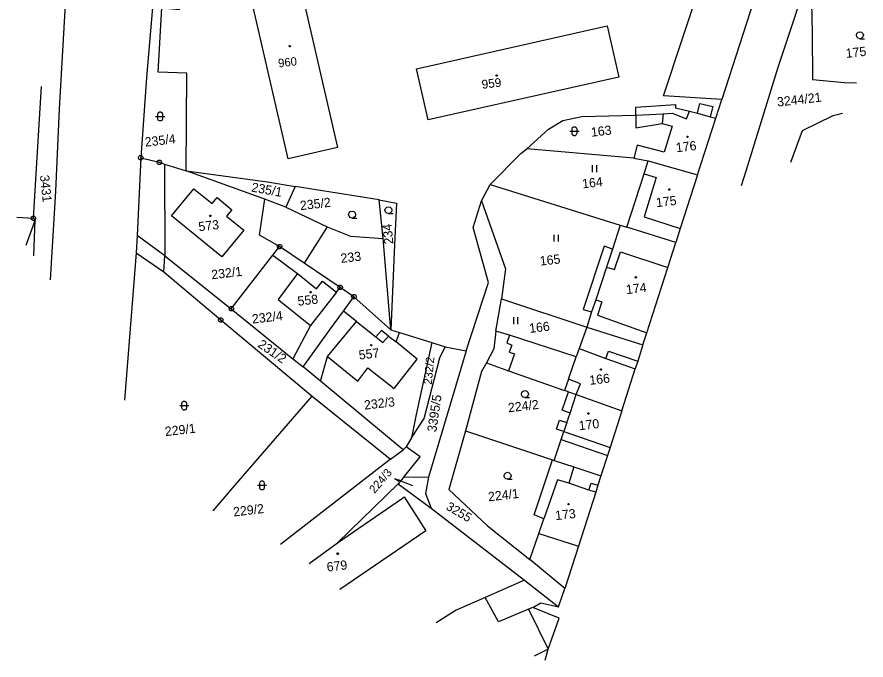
# Model space of a CAD drawing. Extents: x -563764 to -561589, y -1056950 to -1055205.
# Drawn here: x -562848.4 to -562663.9, y -1056734 to -1056594.1 of the extents above; entities that cross this region are included whole.
import ezdxf

# ---------------------------------------------------------------- set-up
doc = ezdxf.new("R2010")
doc.units = 0
doc.layers.add('katastr', color=7, linetype='Continuous')

msp = doc.modelspace()

# ---------------------------------------------------------------- linework, layer by layer
at = {"layer": 'katastr'}
for p, q in [((-562707.97, -1056615.18), (-562708.19, -1056617.29)), ((-562707.97, -1056615.18), (-562707.97, -1056615.18)), ((-562714.35, -1056624.83), (-562737.57, -1056622.78)), ((-562781.02, -1056639.74), (-562785.97, -1056647.7)), ((-562779.01, -1056653.98), (-562784.61, -1056661.24)), ((-562801.84, -1056657.6), (-562788.46, -1056668.48)), ((-562728.57, -1056672.91), (-562726.86, -1056668.05)), ((-562728.54, -1056675.68), (-562726.84, -1056676.28)), ((-562730.1, -1056686.03), (-562720.06, -1056689.52)), ((-562727.38, -1056692.02), (-562728.49, -1056695.58)), ((-562764.42, -1056694.33), (-562765.57, -1056695.66)), ((-562762.39, -1056696.15), (-562763.47, -1056695.72)), ((-562734.98, -1056706.49), (-562726.39, -1056709.29))]:
    msp.add_line(p, q, dxfattribs=at)
for points in [[(-562821.64, -1056480.84), (-562821.97, -1056485.19), (-562827.2, -1056509.63), (-562832.17, -1056533.12), (-562835.37, -1056548.43), (-562836.5, -1056571.01), (-562838, -1056591.43), (-562839.29, -1056614.12), (-562840.1, -1056632.04), (-562841.2, -1056651.28)], [(-562696.5, -1056616.11), (-562695.19, -1056612.06), (-562707.91, -1056611.3), (-562699.44, -1056585.57), (-562693.63, -1056568.2), (-562680.17, -1056560.28), (-562676.65, -1056562.07), (-562670.66, -1056555.55), (-562670.88, -1056552.36)], [(-562676.65, -1056562.07), (-562682.5, -1056573.94), (-562683.68, -1056576.29), (-562695.19, -1056612.06)], [(-562817.43, -1056568.24), (-562817.6, -1056572.51), (-562818.35, -1056584.38), (-562820.3, -1056607.3), (-562821.55, -1056624.75), (-562822.3, -1056641.64), (-562822.52, -1056645.44), (-562816.52, -1056649.58), (-562816.33, -1056646.08), (-562801.84, -1056657.6), (-562792.8, -1056645.94), (-562791.35, -1056644.07), (-562795.71, -1056641.61), (-562794.55, -1056633.72), (-562811.66, -1056627.59), (-562811.54, -1056606.31), (-562817.77, -1056606.15), (-562816.98, -1056592.16), (-562813.09, -1056592.47), (-562814.31, -1056584.57), (-562816.82, -1056584.45)], [(-562675.14, -1056581.27), (-562683.02, -1056605.14), (-562690, -1056627.69), (-562691.03, -1056630.89)], [(-562675.14, -1056581.27), (-562675.81, -1056587.66), (-562675.57, -1056597.57), (-562675.49, -1056607.69), (-562668.51, -1056608.35), (-562665.93, -1056608.42)], [(-562665.19, -1056598.84), (-562665.56, -1056598.74), (-562665.84, -1056598.46), (-562665.94, -1056598.09), (-562665.84, -1056597.71), (-562665.56, -1056597.44), (-562665.19, -1056597.34), (-562664.81, -1056597.44), (-562664.54, -1056597.72), (-562664.43, -1056598.09), (-562664.54, -1056598.47), (-562664.81, -1056598.74), (-562665.19, -1056598.84), (-562664.18, -1056598.84)], [(-562844.85, -1056637.92), (-562844.03, -1056624.7), (-562843.1, -1056609.23)], [(-562713.88, -1056615.5), (-562713.9, -1056613.77), (-562705.27, -1056613.19), (-562705.31, -1056613.91), (-562702.23, -1056614.58)], [(-562700.52, -1056615.06), (-562699.97, -1056612.92), (-562697.19, -1056613.62), (-562697.71, -1056615.81)], [(-562767.14, -1056662.15), (-562765.27, -1056662.78), (-562758.28, -1056664.91), (-562755.36, -1056665.9), (-562750.82, -1056666.78), (-562745.94, -1056651.88), (-562749.26, -1056639.93), (-562747.49, -1056634.14), (-562745.58, -1056630.53), (-562738.92, -1056623.83), (-562737.57, -1056622.78), (-562732.89, -1056618.54), (-562729.8, -1056616.64), (-562725.61, -1056615.74), (-562713.88, -1056615.5), (-562707.97, -1056615.18), (-562706, -1056615.06), (-562702.91, -1056616.24), (-562702.23, -1056614.58)], [(-562702.23, -1056614.58), (-562700.52, -1056615.06), (-562697.71, -1056615.81), (-562696.5, -1056616.11)], [(-562680.21, -1056625.69), (-562677.67, -1056618.85), (-562671.03, -1056615.55), (-562668.94, -1056615.04)], [(-562818.31, -1056615.76), (-562816.31, -1056615.76)], [(-562713.88, -1056615.5), (-562713.87, -1056618.26), (-562708.19, -1056617.29), (-562706.02, -1056617.9), (-562707.72, -1056623.53), (-562713.59, -1056622.02), (-562714.35, -1056624.83), (-562711.2, -1056625.45), (-562700.47, -1056628.45), (-562696.5, -1056616.11)], [(-562728.26, -1056618.97), (-562726.25, -1056618.97)], [(-562816.34, -1056626.11), (-562816.33, -1056646.08), (-562822.3, -1056641.64)], [(-562821.66, -1056624.75), (-562821.42, -1056624.75)], [(-562821.55, -1056624.75), (-562817.49, -1056625.74), (-562816.34, -1056626.11), (-562811.66, -1056627.59), (-562794, -1056630.01), (-562787.98, -1056631.01), (-562789.97, -1056635.5), (-562794.55, -1056633.72)], [(-562817.61, -1056625.74), (-562817.37, -1056625.74)], [(-562723.37, -1056626.37), (-562723.37, -1056627.87)], [(-562722.37, -1056627.87), (-562722.37, -1056626.37)], [(-562700.47, -1056628.45), (-562704.24, -1056640.16), (-562705.22, -1056643.21), (-562715.86, -1056639.86), (-562712.1, -1056628.24), (-562711.2, -1056625.45)], [(-562712.1, -1056628.24), (-562709.49, -1056629.06), (-562712.12, -1056637.63), (-562704.24, -1056640.16)], [(-562789.97, -1056635.5), (-562781.02, -1056639.74), (-562775.95, -1056641.79), (-562768.83, -1056642.32), (-562769.67, -1056633.91), (-562787.98, -1056631.01)], [(-562745.58, -1056630.53), (-562717.29, -1056639.41), (-562715.86, -1056639.86)], [(-562769.67, -1056633.91), (-562765.94, -1056634.66), (-562766.34, -1056643.67), (-562767.14, -1056662.15), (-562768.83, -1056642.32)], [(-562767.69, -1056636.9), (-562768.07, -1056636.8), (-562768.34, -1056636.52), (-562768.44, -1056636.15), (-562768.34, -1056635.77), (-562768.07, -1056635.5), (-562767.69, -1056635.4), (-562767.31, -1056635.5), (-562767.04, -1056635.77), (-562766.94, -1056636.15), (-562767.04, -1056636.53), (-562767.32, -1056636.8), (-562767.69, -1056636.9), (-562766.69, -1056636.9)], [(-562747.49, -1056634.14), (-562742.26, -1056648.92), (-562743.11, -1056655.42), (-562724.58, -1056661.57), (-562726.22, -1056666.24), (-562726.86, -1056668.05), (-562741.37, -1056663.38), (-562744.32, -1056662.49), (-562743.11, -1056655.42)], [(-562775.59, -1056637.87), (-562775.97, -1056637.77), (-562776.24, -1056637.49), (-562776.34, -1056637.12), (-562776.24, -1056636.74), (-562775.97, -1056636.47), (-562775.59, -1056636.37), (-562775.21, -1056636.47), (-562774.94, -1056636.75), (-562774.84, -1056637.12), (-562774.94, -1056637.5), (-562775.21, -1056637.77), (-562775.59, -1056637.87), (-562774.59, -1056637.87)], [(-562848.44, -1056637.7), (-562844.85, -1056637.92), (-562844.51, -1056638.26)], [(-562844.8, -1056646.07), (-562844.51, -1056638.26), (-562846.5, -1056643.87)], [(-562844.97, -1056637.92), (-562844.73, -1056637.92)], [(-562717.29, -1056639.41), (-562719.01, -1056644.64), (-562720.82, -1056644), (-562725.38, -1056657.75), (-562723.51, -1056658.29), (-562724.58, -1056661.57), (-562712.35, -1056665.45), (-562711.51, -1056662.82), (-562706.97, -1056648.65), (-562705.22, -1056643.21)], [(-562731.72, -1056641.48), (-562731.72, -1056642.98)], [(-562730.72, -1056642.98), (-562730.72, -1056641.48)], [(-562791.47, -1056644.07), (-562791.23, -1056644.07)], [(-562767.14, -1056662.15), (-562775.19, -1056654.97), (-562778.19, -1056652.95), (-562785.97, -1056647.7), (-562791.35, -1056644.07)], [(-562719.01, -1056644.64), (-562720.25, -1056648.52), (-562722.62, -1056655.63), (-562723.51, -1056658.29)], [(-562822.52, -1056645.44), (-562825.04, -1056677.47)], [(-562792.8, -1056645.94), (-562787.48, -1056649.96), (-562790.2, -1056653.63), (-562791.69, -1056655.58), (-562784.61, -1056661.24), (-562788.46, -1056668.48), (-562786.25, -1056670.27), (-562780.48, -1056662.29), (-562777.47, -1056658.12), (-562775.19, -1056654.97)], [(-562720.25, -1056648.52), (-562718.54, -1056649.09), (-562717.2, -1056645.19), (-562706.97, -1056648.65)], [(-562816.52, -1056649.58), (-562804.13, -1056660.02), (-562784.3, -1056676.65), (-562767.22, -1056690.36), (-562764.47, -1056688.28), (-562782.47, -1056673.37), (-562786.25, -1056670.27)], [(-562787.48, -1056649.96), (-562783.32, -1056653.24), (-562782.02, -1056651.6), (-562779.01, -1056653.98), (-562778.19, -1056652.95)], [(-562778.31, -1056652.95), (-562778.07, -1056652.95)], [(-562775.31, -1056654.97), (-562775.07, -1056654.97)], [(-562722.62, -1056655.63), (-562721.32, -1056656.06), (-562722.26, -1056658.97), (-562711.51, -1056662.82)], [(-562801.95, -1056657.6), (-562801.71, -1056657.6)], [(-562780.92, -1056667.97), (-562774.64, -1056660.37), (-562777.47, -1056658.12)], [(-562740.52, -1056659.44), (-562740.52, -1056660.94)], [(-562739.52, -1056660.94), (-562739.52, -1056659.44)], [(-562804.25, -1056660.02), (-562804.01, -1056660.02)], [(-562774.64, -1056660.37), (-562770.42, -1056663.7), (-562768.93, -1056664.92), (-562767.65, -1056663.6), (-562766.03, -1056664.77)], [(-562782.47, -1056673.37), (-562780.92, -1056667.97), (-562774.34, -1056673.34), (-562772.15, -1056670.45), (-562766.42, -1056674.93), (-562761.47, -1056668.56), (-562766.03, -1056664.77), (-562765.27, -1056662.78)], [(-562767.65, -1056663.6), (-562769.2, -1056662.32), (-562770.42, -1056663.7)], [(-562744.32, -1056662.49), (-562744.77, -1056666.32), (-562746.37, -1056669.37), (-562741.56, -1056671.08), (-562729.43, -1056675.36)], [(-562741.37, -1056663.38), (-562741.92, -1056665.04), (-562740.87, -1056665.49), (-562741.44, -1056667.06), (-562740.27, -1056667.43), (-562741.56, -1056671.08)], [(-562758.28, -1056664.91), (-562761.65, -1056680.64), (-562762.67, -1056685.7), (-562763.82, -1056687.65), (-562764.47, -1056688.28)], [(-562750.82, -1056666.78), (-562758.97, -1056694.25), (-562764.42, -1056694.33), (-562760.76, -1056689.85), (-562763.82, -1056687.65)], [(-562762.67, -1056685.7), (-562759.9, -1056681.45), (-562756.53, -1056668.27), (-562755.36, -1056665.9)], [(-562726.22, -1056666.24), (-562720.39, -1056668.42), (-562714.03, -1056670.69)], [(-562720.39, -1056668.42), (-562719.82, -1056666.85), (-562713.5, -1056669.03)], [(-562712.35, -1056665.45), (-562713.5, -1056669.03), (-562714.03, -1056670.69)], [(-562746.37, -1056669.37), (-562747.43, -1056671.27), (-562750.95, -1056684.17), (-562732.05, -1056690.46), (-562731.63, -1056690.6), (-562730.1, -1056686.03), (-562729.54, -1056684.34), (-562731.14, -1056683.8), (-562730.5, -1056681.85), (-562728.88, -1056682.38), (-562728.18, -1056680.29), (-562729.92, -1056679.64), (-562728.54, -1056675.68), (-562729.43, -1056675.36)], [(-562726.84, -1056676.28), (-562716.94, -1056679.78), (-562714.03, -1056670.69)], [(-562728.18, -1056680.29), (-562726.84, -1056676.28), (-562725.93, -1056673.9), (-562728.57, -1056672.91), (-562729.43, -1056675.36)], [(-562738, -1056676.91), (-562738.38, -1056676.81), (-562738.65, -1056676.53), (-562738.75, -1056676.16), (-562738.65, -1056675.78), (-562738.38, -1056675.51), (-562738, -1056675.41), (-562737.63, -1056675.51), (-562737.35, -1056675.78), (-562737.25, -1056676.16), (-562737.35, -1056676.53), (-562737.63, -1056676.81), (-562738, -1056676.91), (-562737, -1056676.91)], [(-562805.81, -1056701.54), (-562800.2, -1056695.05), (-562784.3, -1056676.65)], [(-562813.07, -1056678.68), (-562811.07, -1056678.68)], [(-562716.94, -1056679.78), (-562719.51, -1056687.8), (-562720.06, -1056689.52), (-562721.49, -1056693.98)], [(-562728.88, -1056682.38), (-562729.54, -1056684.34), (-562719.51, -1056687.8)], [(-562750.95, -1056684.17), (-562754.57, -1056696.91), (-562746.13, -1056704.8), (-562736.96, -1056712.16)], [(-562767.22, -1056690.36), (-562789.18, -1056707.4), (-562791.14, -1056708.86)], [(-562758.97, -1056694.25), (-562759.6, -1056697.77), (-562758.37, -1056701.01), (-562738.11, -1056716.65), (-562730.71, -1056722.44), (-562729.32, -1056718.44), (-562736.96, -1056712.16), (-562734.98, -1056706.49), (-562733.87, -1056703.31), (-562736.04, -1056702.47), (-562732.05, -1056690.46)], [(-562731.63, -1056690.6), (-562727.38, -1056692.02), (-562721.49, -1056693.98)], [(-562763.47, -1056695.72), (-562766.27, -1056694.61), (-562765.26, -1056694.8)], [(-562765.41, -1056695.17), (-562766.27, -1056694.61)], [(-562741.79, -1056694.7), (-562742.17, -1056694.59), (-562742.44, -1056694.32), (-562742.54, -1056693.94), (-562742.44, -1056693.57), (-562742.17, -1056693.3), (-562741.79, -1056693.19), (-562741.42, -1056693.3), (-562741.14, -1056693.57), (-562741.04, -1056693.95), (-562741.14, -1056694.32), (-562741.42, -1056694.6), (-562741.79, -1056694.7), (-562740.79, -1056694.7)], [(-562728.49, -1056695.58), (-562730.9, -1056694.8), (-562733.87, -1056703.31)], [(-562721.49, -1056693.98), (-562722.13, -1056695.99), (-562722.63, -1056697.54)], [(-562796.17, -1056696.02), (-562794.16, -1056696.02)], [(-562778.73, -1056708.53), (-562765.57, -1056695.66), (-562758.37, -1056701.01)], [(-562722.63, -1056697.54), (-562724.09, -1056697.05), (-562728.49, -1056695.58)], [(-562724.09, -1056697.05), (-562723.58, -1056695.53), (-562722.13, -1056695.99)], [(-562722.63, -1056697.54), (-562726.39, -1056709.29), (-562729.32, -1056718.44)], [(-562778.73, -1056708.53), (-562764.66, -1056698.82), (-562764.26, -1056698.55), (-562759.58, -1056705.92), (-562778.25, -1056718.72)], [(-562784.93, -1056713.06), (-562778.73, -1056708.53)], [(-562738.11, -1056716.65), (-562746.65, -1056720.45), (-562752.99, -1056723.2), (-562757.28, -1056725.92)], [(-562736.33, -1056722.62), (-562737.22, -1056722.98), (-562743.73, -1056725.71), (-562746.65, -1056720.45)], [(-562733.61, -1056734.03), (-562732.94, -1056731.66), (-562730.59, -1056724.92), (-562736.33, -1056722.62), (-562734.59, -1056721.61), (-562730.71, -1056722.44)], [(-562737.22, -1056722.98), (-562732.94, -1056731.66), (-562736.03, -1056733.2)]]:
    msp.add_lwpolyline(points, dxfattribs=at)
for points in [[(-562798.97, -1056583.71), (-562788.25, -1056581.27), (-562778.74, -1056622.54), (-562789.46, -1056624.99)], [(-562761.56, -1056605.4), (-562720.16, -1056596.06), (-562717.63, -1056607.19), (-562759.03, -1056616.52)], [(-562789.05, -1056600.32), (-562788.96, -1056600.47), (-562789.05, -1056600.62), (-562789.22, -1056600.62), (-562789.31, -1056600.47), (-562789.22, -1056600.32)], [(-562744.06, -1056606.7), (-562743.98, -1056606.85), (-562744.07, -1056607), (-562744.24, -1056607), (-562744.33, -1056606.85), (-562744.24, -1056606.7)], [(-562817.81, -1056615.26), (-562817.72, -1056614.97), (-562817.47, -1056614.78), (-562817.16, -1056614.78), (-562816.91, -1056614.97), (-562816.81, -1056615.26), (-562816.81, -1056616.26), (-562816.91, -1056616.56), (-562817.16, -1056616.74), (-562817.47, -1056616.74), (-562817.72, -1056616.56), (-562817.81, -1056616.26)], [(-562727.76, -1056618.47), (-562727.66, -1056618.18), (-562727.41, -1056618), (-562727.1, -1056618), (-562726.85, -1056618.18), (-562726.76, -1056618.47), (-562726.76, -1056619.47), (-562726.85, -1056619.77), (-562727.1, -1056619.95), (-562727.41, -1056619.95), (-562727.66, -1056619.76), (-562727.76, -1056619.47)], [(-562702.58, -1056620.07), (-562702.49, -1056620.22), (-562702.58, -1056620.37), (-562702.76, -1056620.37), (-562702.84, -1056620.22), (-562702.75, -1056620.07)], [(-562821.39, -1056624.27), (-562821.14, -1056624.46), (-562821.04, -1056624.75), (-562821.14, -1056625.04), (-562821.39, -1056625.23), (-562821.7, -1056625.23), (-562821.95, -1056625.04), (-562822.05, -1056624.75), (-562821.95, -1056624.46), (-562821.7, -1056624.27)], [(-562817.33, -1056625.27), (-562817.08, -1056625.45), (-562816.99, -1056625.75), (-562817.08, -1056626.04), (-562817.33, -1056626.22), (-562817.64, -1056626.22), (-562817.89, -1056626.04), (-562817.99, -1056625.74), (-562817.89, -1056625.45), (-562817.64, -1056625.27)], [(-562809.99, -1056631.49), (-562806.01, -1056634.72), (-562804.95, -1056633.42), (-562801.72, -1056636.05), (-562802.86, -1056637.45), (-562799.11, -1056640.5), (-562803.88, -1056646.33), (-562814.83, -1056637.41)], [(-562706.56, -1056631.49), (-562706.47, -1056631.65), (-562706.56, -1056631.8), (-562706.73, -1056631.8), (-562706.82, -1056631.64), (-562706.73, -1056631.49)], [(-562844.7, -1056637.44), (-562844.45, -1056637.63), (-562844.35, -1056637.92), (-562844.45, -1056638.21), (-562844.7, -1056638.4), (-562845.01, -1056638.4), (-562845.26, -1056638.21), (-562845.35, -1056637.92), (-562845.26, -1056637.63), (-562845.01, -1056637.44)], [(-562806.32, -1056637.26), (-562806.23, -1056637.41), (-562806.32, -1056637.56), (-562806.49, -1056637.56), (-562806.58, -1056637.41), (-562806.49, -1056637.26)], [(-562791.2, -1056643.6), (-562790.95, -1056643.78), (-562790.85, -1056644.07), (-562790.95, -1056644.37), (-562791.2, -1056644.55), (-562791.51, -1056644.55), (-562791.76, -1056644.37), (-562791.85, -1056644.07), (-562791.76, -1056643.78), (-562791.51, -1056643.6)], [(-562713.81, -1056650.61), (-562713.73, -1056650.76), (-562713.82, -1056650.91), (-562713.99, -1056650.91), (-562714.08, -1056650.76), (-562713.99, -1056650.61)], [(-562784.53, -1056653.81), (-562784.44, -1056653.96), (-562784.53, -1056654.11), (-562784.7, -1056654.11), (-562784.79, -1056653.96), (-562784.7, -1056653.81)], [(-562778.03, -1056652.47), (-562777.78, -1056652.65), (-562777.69, -1056652.95), (-562777.78, -1056653.24), (-562778.04, -1056653.42), (-562778.34, -1056653.42), (-562778.59, -1056653.24), (-562778.69, -1056652.95), (-562778.59, -1056652.65), (-562778.34, -1056652.47)], [(-562775.04, -1056654.49), (-562774.79, -1056654.67), (-562774.69, -1056654.97), (-562774.79, -1056655.26), (-562775.04, -1056655.44), (-562775.35, -1056655.44), (-562775.6, -1056655.26), (-562775.69, -1056654.97), (-562775.6, -1056654.67), (-562775.35, -1056654.49)], [(-562801.68, -1056657.12), (-562801.43, -1056657.31), (-562801.33, -1056657.6), (-562801.43, -1056657.9), (-562801.68, -1056658.08), (-562801.99, -1056658.08), (-562802.24, -1056657.89), (-562802.34, -1056657.6), (-562802.24, -1056657.3), (-562801.99, -1056657.12)], [(-562803.98, -1056659.55), (-562803.73, -1056659.73), (-562803.63, -1056660.02), (-562803.73, -1056660.32), (-562803.98, -1056660.5), (-562804.29, -1056660.5), (-562804.54, -1056660.32), (-562804.63, -1056660.02), (-562804.54, -1056659.73), (-562804.28, -1056659.55)], [(-562771.36, -1056665.37), (-562771.27, -1056665.53), (-562771.36, -1056665.68), (-562771.53, -1056665.68), (-562771.62, -1056665.53), (-562771.53, -1056665.37)], [(-562721.42, -1056670.66), (-562721.33, -1056670.81), (-562721.42, -1056670.96), (-562721.6, -1056670.96), (-562721.68, -1056670.81), (-562721.6, -1056670.66)], [(-562812.57, -1056678.18), (-562812.48, -1056677.88), (-562812.23, -1056677.7), (-562811.92, -1056677.7), (-562811.66, -1056677.89), (-562811.57, -1056678.18), (-562811.57, -1056679.18), (-562811.67, -1056679.47), (-562811.92, -1056679.66), (-562812.23, -1056679.66), (-562812.48, -1056679.47), (-562812.57, -1056679.18)], [(-562724.12, -1056680.22), (-562724.03, -1056680.37), (-562724.12, -1056680.52), (-562724.29, -1056680.52), (-562724.38, -1056680.37), (-562724.29, -1056680.22)], [(-562795.67, -1056695.52), (-562795.57, -1056695.23), (-562795.32, -1056695.05), (-562795.01, -1056695.05), (-562794.76, -1056695.23), (-562794.67, -1056695.52), (-562794.67, -1056696.52), (-562794.76, -1056696.82), (-562795.01, -1056697), (-562795.32, -1056697), (-562795.57, -1056696.82), (-562795.67, -1056696.52)], [(-562728.46, -1056699.97), (-562728.37, -1056700.12), (-562728.46, -1056700.28), (-562728.64, -1056700.27), (-562728.72, -1056700.12), (-562728.64, -1056699.97)], [(-562778.64, -1056710.74), (-562778.55, -1056710.89), (-562778.64, -1056711.04), (-562778.81, -1056711.04), (-562778.9, -1056710.89), (-562778.81, -1056710.74)]]:
    msp.add_lwpolyline(points, close=True, dxfattribs=at)

# ---------------------------------------------------------------- texts
for s, height, rotation, p in [('175', 2.006, 6.5573, (-562668.16, -1056603.04)), ('960', 1.835, 6.5573, (-562791.56, -1056605.09)), ('959', 1.916, 6.5573, (-562747.3, -1056609.75)), ('3244/21', 2.006, 6.5573, (-562683.08, -1056613.62)), ('163', 2.006, 6.5573, (-562723.54, -1056620.18)), ('235/4', 2.006, 6.5573, (-562820.54, -1056622.35)), ('176', 2.006, 6.5573, (-562705.08, -1056623.56)), ('3431', 1.996, 276.0326, (-562843.45, -1056628.59)), ('235/1', 2.005, 349.7947, (-562797.59, -1056632.08)), ('164', 2.006, 6.5573, (-562725.46, -1056631.42)), ('235/2', 2.006, 6.5573, (-562786.8, -1056636.16)), ('175', 2.006, 6.5573, (-562709.4, -1056635.51)), ('573', 2.006, 6.5573, (-562808.87, -1056640.75)), ('234', 1.996, 95.6567, (-562766.6, -1056643.48)), ('233', 2.006, 6.5573, (-562777.97, -1056647.63)), ('165', 2.006, 6.5573, (-562734.66, -1056648.23)), ('232/1', 2.006, 6.5573, (-562806.07, -1056651.19)), ('174', 2.006, 6.5573, (-562715.93, -1056654.43)), ('558', 2.006, 6.5573, (-562787.33, -1056656.96)), ('232/4', 2.006, 6.5573, (-562797.24, -1056660.83)), ('166', 2.006, 6.5573, (-562736.97, -1056662.87)), ('231/2', 2.002, 325.449, (-562796.25, -1056665.78)), ('557', 2.006, 6.5573, (-562774.02, -1056668.67)), ('232/2', 1.797, 84.3098, (-562758.28, -1056674.16)), ('166', 2.006, 6.5573, (-562723.9, -1056674.17)), ('232/3', 2.006, 6.5573, (-562772.86, -1056679.56)), ('3395/5', 1.997, 81.6289, (-562757.3, -1056684.53)), ('224/2', 2.006, 6.5573, (-562741.58, -1056680.14)), ('170', 2.006, 6.5573, (-562726.2, -1056684.05)), ('229/1', 2.006, 6.5573, (-562816.16, -1056685.32)), ('224/3', 1.801, 49.5573, (-562770.69, -1056697.91)), ('224/3', 0.1, 4.1281, (-562762.83, -1056696.08)), ('224/1', 2.006, 6.5573, (-562745.91, -1056699.51)), ('229/2', 2.006, 6.5573, (-562801.32, -1056702.8)), ('3255', 1.952, 329.568, (-562755.33, -1056701.17)), ('173', 2.006, 6.5573, (-562731.33, -1056703.61)), ('679', 2.006, 6.5573, (-562780.99, -1056714.8))]:
    msp.add_text(s, height=height, rotation=rotation, dxfattribs=at).set_placement(p)

doc.saveas('drawing.dxf')
